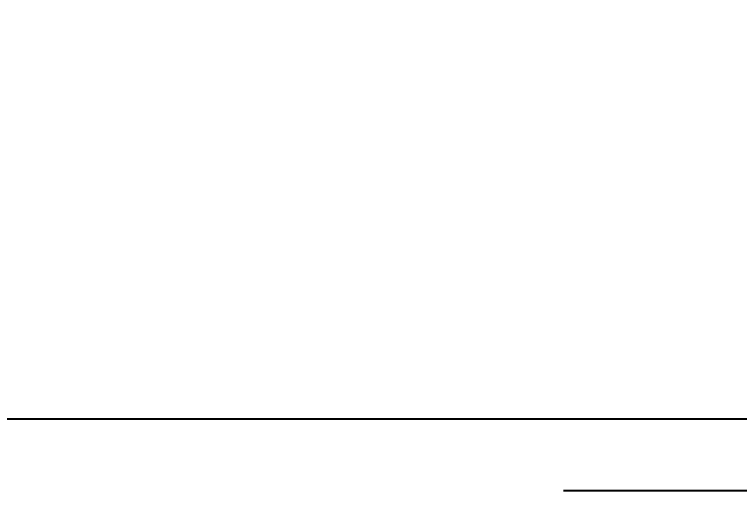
# Model space of a CAD drawing. Header units: feet. Extents: x -354 to 55127, y -297 to 4121.
# Drawn here: x -254.07 to -210.75, y 6.6 to 35.05 of the extents above; entities that cross this region are included whole.
import ezdxf
from ezdxf.enums import TextEntityAlignment as Align

# ---------------------------------------------------------------- set-up
doc = ezdxf.new("R2018")
doc.units = ezdxf.units.FT
doc.header["$MEASUREMENT"] = 0
doc.layers.add('G-ANNO-TEXT', color=1, linetype='Continuous')
doc.layers.add('G-TEXT', color=7, linetype='Continuous')
doc.styles.get("Standard").update_dxf_attribs({"font": 'arial.ttf'})

# ---------------------------------------------------------------- blocks, each defined once
blk = doc.blocks.new('sub-title')
at = {"color": 153, "lineweight": 30, "flags": 106}
blk.add_attdef('SUB_TITLE', text='', height=0.1875, dxfattribs=at).set_placement((0, 0.1875), align=Align.MIDDLE_CENTER)
blk = doc.blocks.new('*U40')
at = {"layer": 'Defpoints'}
blk.add_lwpolyline([(0, 23.0106), (26.9091, 23.0106), (26.9091, 0), (0, 0)], close=True, dxfattribs=at)

msp = doc.modelspace()

# ---------------------------------------------------------------- block references
at = {"layer": 'Defpoints', "xscale": 8, "yscale": 8, "zscale": 8}
msp.add_blockref('*U40', (-327.28, 10.856), dxfattribs=at)
at = {"layer": 'G-TEXT'}
ref = msp.add_blockref('sub-title', (-251.219, 104.638), dxfattribs=dict(at, xscale=5.485316049832718, yscale=5.485316049832718, zscale=5.485316049832718))
lines = msp.add_mtext('{\\LTYPICAL 54-MODULE SHORT TRACKER  WIRING DETAIL}', dxfattribs={"layer": 'G-ANNO-TEXT', "insert": (-221.258, 117.134), "char_height": 92.11239, "attachment_point": 1})
ref.add_attrib('SUB_TITLE', '', (-221.258, 117.134), dxfattribs={"flags": 104}).embed_mtext(lines)

doc.saveas('drawing.dxf')
